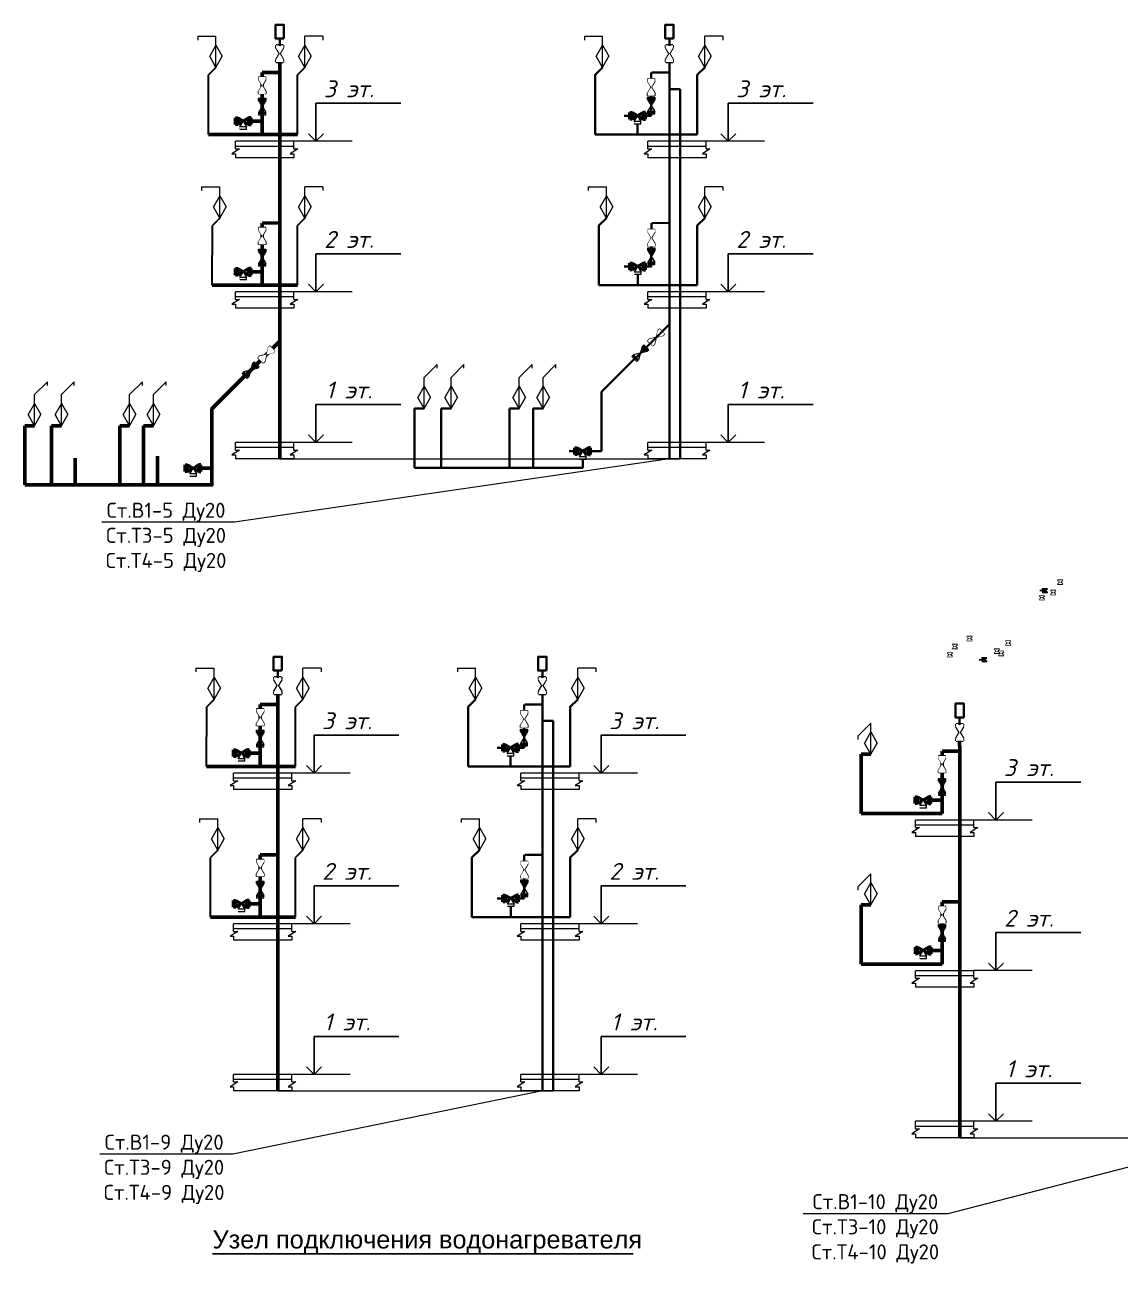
# Model space of a CAD drawing. Header units: millimetres. Extents: x -10178924 to 11692288, y -947381 to 58396.
# Drawn here: x 367963 to 386148, y -551846 to -531269 of the extents above; entities that cross this region are included whole.
import ezdxf
from ezdxf import colors
from ezdxf.entities.mleader import LeaderData, LeaderLine
from ezdxf.math import Vec2, Vec3

# ---------------------------------------------------------------- set-up
doc = ezdxf.new("R2010")
doc.units = ezdxf.units.MM
for name, color, linetype, lineweight in [('!В2', 4, 'Continuous', 35), ('!К1', 32, 'Continuous', 30), ('_К1', 30, 'Continuous', 50), ('Oborudowanie', 7, 'Continuous', 13), ('PDF _Текст', 7, 'Continuous', 5), ('ВК_В1', 5, 'Continuous', 30), ('ВК_Т3', 1, 'Continuous', 35), ('ВК_Т4', 6, 'Continuous', 35), ('МИП-M-Text', 7, 'Continuous', 0), ('Перекрытие ВК', 7, 'Continuous', 20)]:
    doc.layers.add(name, color=color, linetype=linetype, lineweight=lineweight)
for name, color, linetype in [('_надписи_вода', 7, 'Continuous'), ('PDF __В1_25_сталь', 5, 'Continuous'), ('PDF __надписи_вода', 7, 'Continuous'), ('PDF _В1_Арматура', 7, 'Continuous'), ('ВК_Выноски', 7, 'Continuous')]:
    doc.layers.add(name, color=color, linetype=linetype)
doc.styles.add('PDF Arial', font='arial.ttf')
doc.styles.add('ОЛЬГА', font='isocpeui.ttf', dxfattribs={"height": 280})
doc.styles.add('ТЕКСТ', font='arial.ttf', dxfattribs={"height": 200})

# ---------------------------------------------------------------- blocks, each defined once
blk = doc.blocks.new('A$C766B7461')
at = {"color": 0, "linetype": 'ByBlock'}
for p, q in [((0, 3), (1, 3)), ((0, 0), (0, 3)), ((1, 0), (0, 0)), ((0.5, 3), (0.5, 0)), ((6, 3), (1, 0)), ((6, 0), (1, 3)), ((1, 3), (1, 0)), ((7, 3), (6, 3)), ((6, 3), (6, 0)), ((6, 0), (7, 0)), ((6.5, 0), (6.5, 3)), ((7, 0), (7, 3))]:
    blk.add_line(p, q, dxfattribs=at)
for points in [[(0, 3), (0.5, 3), (0.5, 0), (0, 0)], [(7, 3), (6.5, 3), (6.5, 0), (7, 0)]]:
    blk.add_wipeout(points, dxfattribs=at)
blk.add_wipeout([(0.5, 3), (1, 3), (1, 0), (0.5, 0)], dxfattribs=at)
blk.add_wipeout([(1, 3), (3.5, 1.5), (1, 0)], dxfattribs=at)
blk.add_wipeout([(6.5, 3), (6, 3), (6, 0), (6.5, 0)], dxfattribs=at)
blk.add_wipeout([(6, 3), (3.5, 1.5), (6, 0)], dxfattribs=at)
blk = doc.blocks.new('A$C58A93042')
at = {"layer": 'МИП-M-Text', "ltscale": 100}
h = blk.add_hatch(color=256, dxfattribs=at)
h.dxf.hatch_style = 1
h.paths.add_polyline_path([(100, -150), (350, 0), (100, 150)])
for p, q in [((100, 150), (0, 150)), ((0, 150), (0, -150)), ((50, 150), (50, -150)), ((100, -150), (600, 150)), ((100, 150), (600, -150)), ((100, -150), (100, 150)), ((600, 150), (700, 150)), ((600, -150), (600, 150)), ((650, -150), (650, 150)), ((700, 150), (700, -150)), ((0, -150), (100, -150)), ((700, -150), (600, -150))]:
    blk.add_line(p, q, dxfattribs=at)
blk = doc.blocks.new('A$Cba312637')
for p, q in [((-111, 9), (-111, 28)), ((-111, 28), (0, 28)), ((0, 9), (-111, 9)), ((-111, -9), (-111, 9)), ((-111, 9), (0, 9)), ((0, 28), (0, 9)), ((0, 9), (0, -9)), ((0, -9), (-111, -9)), ((-56, -102), (-111, -9)), ((-111, -9), (0, -9)), ((0, -9), (-56, -102))]:
    blk.add_line(p, q)
at = {"extrusion": (0, 0, -1)}
for p, q in [((-56, -102), (-111, -195)), ((0, -195), (-111, -195)), ((-111, -195), (-111, -213)), ((-111, -195), (0, -195)), ((0, -195), (-56, -102)), ((0, -213), (0, -195)), ((0, -213), (-111, -213)), ((-111, -213), (-111, -232)), ((-111, -213), (0, -213)), ((-111, -232), (0, -232)), ((0, -232), (0, -213))]:
    blk.add_line(p, q, dxfattribs=at)
at = {"layer": 'Oborudowanie', "color": 7}
for p, q in [((-111, 28), (0, 28)), ((-111, 9), (0, 9)), ((0, 28), (0, -9)), ((0, -9), (-111, -195)), ((-111, -9), (0, -195)), ((0, -9), (-111, -9)), ((0, -195), (-111, -195)), ((0, -232), (0, -195)), ((0, -213), (-111, -213)), ((-111, -232), (0, -232))]:
    blk.add_line(p, q, dxfattribs=at)
blk = doc.blocks.new('dj plocica')
at = {"lineweight": 13}
for p, q in [((35.4, 0), (-35.4, 0)), ((-35.4, -9.2), (-35.4, 0)), ((35.4, -9.2), (35.4, 0)), ((-30.5, -9.2), (-39.8, -15.1)), ((-35.4, -5.8), (35.3, -5.8)), ((-35.4, -9.2), (-30.5, -9.2)), ((40.2, -9.2), (30.9, -15.1)), ((35.4, -9.2), (40.2, -9.2)), ((-39.8, -15.1), (-35.4, -15.1)), ((-35.4, -15.1), (-35.4, -20)), ((35.4, -20), (-35.4, -20)), ((30.9, -15.1), (35.4, -15.1)), ((35.4, -15.1), (35.4, -20))]:
    blk.add_line(p, q, dxfattribs=at)
blk = doc.blocks.new('A$C3a3dae78')
at = {"layer": 'Oborudowanie'}
for p, q in [((-301, 518), (0, 518)), ((-301, 518), (-301, 456)), ((0, 0), (0, 518)), ((0, 372), (-105, 186)), ((0, 372), (105, 186)), ((0, 0), (-105, 186)), ((0, 0), (105, 186))]:
    blk.add_line(p, q, dxfattribs=at)
blk = doc.blocks.new('_None')
blk = doc.blocks.new('Кран')
at = {"color": 0, "linetype": 'ByBlock'}
for p, q in [((232833, 50756), (232833, 50796)), ((232833, 50796), (232953, 50796)), ((232833, 50776), (232953, 50776)), ((232953, 50756), (232833, 50556)), ((232833, 50756), (232953, 50556)), ((232953, 50756), (232833, 50756)), ((232953, 50796), (232953, 50756)), ((232833, 50556), (232833, 50516)), ((232953, 50556), (232833, 50556)), ((232953, 50536), (232833, 50536)), ((232833, 50516), (232953, 50516)), ((232953, 50516), (232953, 50556))]:
    blk.add_line(p, q, dxfattribs=at)
for points in [[(232953, 50796), (232953, 50776), (232833, 50776), (232833, 50796)], [(232953, 50516), (232953, 50536), (232833, 50536), (232833, 50516)]]:
    blk.add_wipeout(points, dxfattribs=at)
blk.add_wipeout([(232953, 50536), (232953, 50556), (232833, 50556), (232833, 50536)], dxfattribs=at)
blk.add_wipeout([(232953, 50556), (232893, 50656), (232833, 50556)], dxfattribs=at)
blk.add_wipeout([(232953, 50776), (232953, 50756), (232833, 50756), (232833, 50776)], dxfattribs=at)
blk.add_wipeout([(232953, 50756), (232893, 50656), (232833, 50756)], dxfattribs=at)
blk = doc.blocks.new('Шаровой кран')
at = {"layer": 'PDF _В1_Арматура', "lineweight": 0}
for points in [[(366331, 12802), (366420, 12957), (366331, 12957)], [(366331, 12802), (366420, 12802), (366331, 12957)]]:
    blk.add_lwpolyline(points, dxfattribs=at)
blk.add_circle((366376, 12879), 23.8, dxfattribs=at)
at = {"color": 7, "lineweight": -2, "true_color": 0xffffff}
blk.add_wipeout([(366331, 12802), (366420, 12802), (366376, 12879)], dxfattribs=at).dxf.layer = '!К1'
blk.add_wipeout([(366331, 12957), (366420, 12957), (366376, 12879)], dxfattribs=at).dxf.layer = '!К1'
at = {"layer": '!К1', "transparency": 33554687}
h = blk.add_hatch(color=7, dxfattribs=at)
h.dxf.hatch_style = 1
h.paths.add_polyline_path([(366388, 12900), (366376, 12879), (366376, 12879), (366388, 12859, 0.265058), (366399, 12879, 0.265095)])
h.paths.add_polyline_path([(366388, 12900, 0.134364), (366376, 12903), (366376, 12879)])
h.paths.add_polyline_path([(366376, 12903, 0.134399), (366363, 12900), (366376, 12879), (366376, 12879)])
h.paths.add_polyline_path([(366363, 12900, 0.265058), (366352, 12879, 0.265021), (366363, 12859), (366376, 12879)])
h.paths.add_polyline_path([(366376, 12879), (366376, 12879), (366363, 12859, 0.134435), (366376, 12856)])
h.paths.add_polyline_path([(366376, 12879), (366376, 12856, 0.134399), (366388, 12859)])
blk = doc.blocks.new('Регулятор давления')
at = {"color": 7, "lineweight": -2, "true_color": 0xffffff}
blk.add_wipeout([(366194, 12885), (366279, 12885), (366236, 12958)], dxfattribs=at).dxf.layer = '!К1'
blk.add_wipeout([(366194, 13031), (366279, 13031), (366236, 12958)], dxfattribs=at).dxf.layer = '!К1'
at = {"layer": '!К1', "transparency": 33554687}
h = blk.add_hatch(color=7, dxfattribs=at)
h.dxf.hatch_style = 1
h.paths.add_polyline_path([(366231, 12967, 0.265882), (366225, 12958, 0.261073), (366231, 12948), (366231, 12948), (366236, 12958)])
h.paths.add_polyline_path([(366236, 12969, 0.133616), (366231, 12967), (366236, 12958), (366236, 12958)])
h.paths.add_polyline_path([(366242, 12967, 0.133478), (366236, 12969), (366236, 12958)])
h.paths.add_polyline_path([(366242, 12967), (366236, 12958), (366236, 12958), (366242, 12948), (366242, 12948, 0.261073), (366248, 12958, 0.266028)])
h.paths.add_polyline_path([(366236, 12958), (366236, 12948), (366242, 12948)], flags=17)
h.paths.add_polyline_path([(366236, 12958), (366236, 12958), (366231, 12948), (366236, 12948)])
h.paths.add_polyline_path([(366236, 12948), (366231, 12948), (366231, 12948, 0.133478), (366236, 12947)])
h.paths.add_polyline_path([(366242, 12948), (366242, 12948), (366236, 12948), (366236, 12947, 0.133339)])
at = {"layer": 'PDF _В1_Арматура', "lineweight": 25}
for points in [[(366194, 12885), (366279, 12885), (366194, 13031), (366279, 13031)], [(366279, 13031), (366194, 12885)], [(366152, 12958), (366225, 12958)]]:
    blk.add_lwpolyline(points, dxfattribs=at)
blk.add_circle((366236, 12958), 11.1, dxfattribs=at)
blk = doc.blocks.new('краныаывфа')
at = {"layer": '!К1', "rotation": 315}
for p in [(355974, 281626), (355800, 281350), (353947, 280865), (354613, 279899)]:
    blk.add_blockref('Шаровой кран', p, dxfattribs=at)
for p in [(355592, 281339), (354222, 280933), (353819, 280637), (354563, 280046)]:
    blk.add_blockref('Шаровой кран', p, dxfattribs=at)
for name, p in [('Регулятор давления', (355800, 281350)), ('Шаровой кран', (354787, 280175)), ('Регулятор давления', (354432, 279718))]:
    blk.add_blockref(name, p, dxfattribs=at)

msp = doc.modelspace()

# ---------------------------------------------------------------- linework, layer by layer
at = {"layer": '!В2', "color": 18, "true_color": 0x000000}
for points in [[(372264.7, -531498.8), (372125, -531498.8), (372125, -531269), (372264.7, -531269)], [(378733.5, -531498.8), (378593.8, -531498.8), (378593.8, -531269), (378733.5, -531269)], [(372232.6, -541990.1), (372092.9, -541990.1), (372092.9, -541760.3), (372232.6, -541760.3)], [(376624.9, -541990.1), (376485.2, -541990.1), (376485.2, -541760.3), (376624.9, -541760.3)], [(383552.2, -542768.6), (383412.5, -542768.6), (383412.5, -542538.7), (383552.2, -542538.7)]]:
    msp.add_lwpolyline(points, close=True, dxfattribs=at)
for p, q in [((374204, -532571.5), (372796.9, -532571.5)), ((372796.9, -533202.1), (372796.9, -532571.5)), ((381047.7, -532571.5), (379640.6, -532571.5)), ((379640.6, -533202.1), (379640.6, -532571.5)), ((372796.9, -533202.1), (372671.9, -533077.1)), ((372796.9, -533202.1), (372921.9, -533077.1)), ((379640.6, -533202.1), (379515.6, -533077.1)), ((379640.6, -533202.1), (379765.6, -533077.1)), ((374204, -535071.5), (372796.9, -535071.5)), ((372796.9, -535702.1), (372796.9, -535071.5)), ((381047.7, -535071.5), (379640.6, -535071.5)), ((379640.6, -535702.1), (379640.6, -535071.5)), ((372796.9, -535702.1), (372671.9, -535577.1)), ((372796.9, -535702.1), (372921.9, -535577.1)), ((379640.6, -535702.1), (379515.6, -535577.1)), ((379640.6, -535702.1), (379765.6, -535577.1)), ((374204, -537571.5), (372796.9, -537571.5)), ((372796.9, -538202.1), (372796.9, -537571.5)), ((381047.7, -537571.5), (379640.6, -537571.5)), ((379640.6, -538202.1), (379640.6, -537571.5)), ((372796.9, -538202.1), (372671.9, -538077.1)), ((372796.9, -538202.1), (372921.9, -538077.1)), ((379640.6, -538202.1), (379515.6, -538077.1)), ((379640.6, -538202.1), (379765.6, -538077.1)), ((374172, -543062.9), (372764.8, -543062.9)), ((372764.8, -543693.5), (372764.8, -543062.9)), ((378939.2, -543062.9), (377532, -543062.9)), ((377532, -543693.5), (377532, -543062.9)), ((372764.8, -543693.5), (372639.8, -543568.5)), ((372764.8, -543693.5), (372889.8, -543568.5)), ((377532, -543693.5), (377407, -543568.5)), ((377532, -543693.5), (377657, -543568.5)), ((385491.5, -543841.3), (384084.4, -543841.3)), ((384084.4, -544471.9), (384084.4, -543841.3)), ((384084.4, -544471.9), (383959.4, -544346.9)), ((384084.4, -544471.9), (384209.4, -544346.9)), ((374172, -545562.9), (372764.8, -545562.9)), ((372764.8, -546193.5), (372764.8, -545562.9)), ((378939.2, -545562.9), (377532, -545562.9)), ((377532, -546193.5), (377532, -545562.9)), ((372764.8, -546193.5), (372639.8, -546068.5)), ((372764.8, -546193.5), (372889.8, -546068.5)), ((377532, -546193.5), (377407, -546068.5)), ((377532, -546193.5), (377657, -546068.5)), ((385491.5, -546341.3), (384084.4, -546341.3)), ((384084.4, -546971.9), (384084.4, -546341.3)), ((384084.4, -546971.9), (383959.4, -546846.9)), ((384084.4, -546971.9), (384209.4, -546846.9)), ((374172, -548062.9), (372764.8, -548062.9)), ((372764.8, -548693.5), (372764.8, -548062.9)), ((378939.2, -548062.9), (377532, -548062.9)), ((377532, -548693.5), (377532, -548062.9)), ((372764.8, -548693.5), (372639.8, -548568.5)), ((372764.8, -548693.5), (372889.8, -548568.5)), ((377532, -548693.5), (377407, -548568.5)), ((377532, -548693.5), (377657, -548568.5)), ((385491.5, -548841.3), (384084.4, -548841.3)), ((384084.4, -549471.9), (384084.4, -548841.3)), ((384084.4, -549471.9), (383959.4, -549346.9)), ((384084.4, -549471.9), (384209.4, -549346.9))]:
    msp.add_line(p, q)
at = {"layer": 'Oborudowanie'}
for p, q in [((378080.6, -532893.2), (378191.8, -532893.2)), ((371534.5, -532980.8), (371645.7, -532980.8)), ((378083.1, -535393.2), (378194.3, -535393.2)), ((371534.5, -535480.8), (371645.7, -535480.8)), ((374594.4, -537122.9), (374807.1, -536910.2)), ((374807.1, -536971.9), (374807.1, -536910.2)), ((375040.1, -537122.9), (375252.9, -536910.2)), ((375252.9, -536971.9), (375252.9, -536910.2)), ((376171.5, -537122.9), (376384.2, -536910.2)), ((376384.2, -536971.9), (376384.2, -536910.2)), ((376566.5, -537122.9), (376779.2, -536910.2)), ((376779.2, -536971.9), (376779.2, -536910.2)), ((368125.6, -537407), (368338.3, -537194.2)), ((368338.3, -537255.9), (368338.3, -537194.2)), ((368571.3, -537407), (368784, -537194.2)), ((368784, -537255.9), (368784, -537194.2)), ((369702.7, -537407), (369915.4, -537194.2)), ((369915.4, -537255.9), (369915.4, -537194.2)), ((370097.7, -537407), (370310.4, -537194.2)), ((370310.4, -537255.9), (370310.4, -537194.2)), ((374594.4, -537640.9), (374594.4, -537122.9)), ((375040.1, -537640.9), (375040.1, -537122.9)), ((376171.5, -537640.9), (376171.5, -537122.9)), ((376566.5, -537640.9), (376566.5, -537122.9)), ((368125.6, -537925), (368125.6, -537407)), ((368571.3, -537925), (368571.3, -537407)), ((369702.7, -537925), (369702.7, -537407)), ((370097.7, -537925), (370097.7, -537407)), ((374594.4, -537269.4), (374489.4, -537455.2)), ((374594.4, -537640.9), (374489.4, -537455.2)), ((374594.4, -537269.4), (374699.4, -537455.2)), ((374594.4, -537640.9), (374699.4, -537455.2)), ((375040.1, -537269.4), (374935.1, -537455.2)), ((375040.1, -537640.9), (374935.1, -537455.2)), ((375040.1, -537269.4), (375145.1, -537455.2)), ((375040.1, -537640.9), (375145.1, -537455.2)), ((376171.5, -537269.4), (376066.5, -537455.2)), ((376171.5, -537640.9), (376066.5, -537455.2)), ((376171.5, -537269.4), (376276.5, -537455.2)), ((376171.5, -537640.9), (376276.5, -537455.2)), ((376566.5, -537269.4), (376461.5, -537455.2)), ((376566.5, -537640.9), (376461.5, -537455.2)), ((376566.5, -537269.4), (376671.5, -537455.2)), ((376566.5, -537640.9), (376671.5, -537455.2)), ((368125.6, -537553.5), (368020.6, -537739.2)), ((368125.6, -537553.5), (368230.6, -537739.2)), ((368571.3, -537553.5), (368466.3, -537739.2)), ((368571.3, -537553.5), (368676.3, -537739.2)), ((369702.7, -537553.5), (369597.7, -537739.2)), ((369702.7, -537553.5), (369807.7, -537739.2)), ((370097.7, -537553.5), (369992.7, -537739.2)), ((370097.7, -537553.5), (370202.7, -537739.2)), ((368125.6, -537925), (368020.6, -537739.2)), ((368125.6, -537925), (368230.6, -537739.2)), ((368571.3, -537925), (368466.3, -537739.2)), ((368571.3, -537925), (368676.3, -537739.2)), ((369702.7, -537925), (369597.7, -537739.2)), ((369702.7, -537925), (369807.7, -537739.2)), ((370097.7, -537925), (369992.7, -537739.2)), ((370097.7, -537925), (370202.7, -537739.2)), ((377170.6, -538459.3), (377281.7, -538459.3)), ((370701.7, -538743.3), (370812.9, -538743.3)), ((382008.2, -542862.3), (381795.5, -543075.1)), ((382008.2, -543008.8), (381903.2, -543194.6)), ((382008.2, -543380.4), (382008.2, -542862.3)), ((382008.2, -543008.8), (382113.2, -543194.6)), ((381795.5, -543136.8), (381795.5, -543075.1)), ((382008.2, -543380.4), (381903.2, -543194.6)), ((382008.2, -543380.4), (382113.2, -543194.6)), ((375972, -543384.5), (376083.2, -543384.5)), ((371502.5, -543472.1), (371613.6, -543472.1)), ((382819.5, -544250.6), (382930.7, -544250.6)), ((382008.2, -545362.3), (381795.5, -545575.1)), ((382008.2, -545880.4), (382008.2, -545362.3)), ((381795.5, -545636.8), (381795.5, -545575.1)), ((382008.2, -545508.8), (381903.2, -545694.6)), ((382008.2, -545508.8), (382113.2, -545694.6)), ((375974.5, -545884.5), (376085.7, -545884.5)), ((382008.2, -545880.4), (381903.2, -545694.6)), ((382008.2, -545880.4), (382113.2, -545694.6)), ((371502.5, -545972.1), (371613.6, -545972.1)), ((382822, -546750.6), (382933.2, -546750.6))]:
    msp.add_line(p, q, dxfattribs=at)
at = {"layer": 'PDF __В1_25_сталь', "lineweight": 53}
for p, q in [((371902.4, -532059.8), (372195.7, -532059.5)), ((371902.4, -533092.5), (371902.4, -532059.8)), ((371899.9, -532869.6), (371719.8, -532869.6)), ((371902.4, -534559.8), (372195.7, -534559.5)), ((371902.4, -535592.5), (371902.4, -534559.8)), ((371899.9, -535369.6), (371719.8, -535369.6)), ((367962.9, -538907), (367962.9, -537925)), ((368408.6, -538907), (368408.6, -537925)), ((369539.9, -538907), (369539.9, -537925)), ((369934.9, -538907), (369934.9, -537925)), ((371067.1, -538632.2), (370887, -538632.2)), ((371870.4, -542551.2), (372163.6, -542550.9)), ((371870.4, -543583.9), (371870.4, -542551.2)), ((371867.8, -543360.9), (371687.8, -543360.9)), ((381845.5, -544362.3), (381845.5, -543380.4)), ((383189.9, -543329.6), (383483.2, -543329.3)), ((383189.9, -544362.3), (383189.9, -543329.6)), ((383184.9, -544139.4), (383004.8, -544139.4)), ((371870.4, -545051.2), (372163.6, -545050.9)), ((371870.4, -546083.9), (371870.4, -545051.2)), ((371867.8, -545860.9), (371687.8, -545860.9)), ((381845.5, -546862.3), (381845.5, -545880.4)), ((383189.9, -545829.6), (383483.2, -545829.3)), ((383189.9, -546862.3), (383189.9, -545829.6)), ((383187.4, -546639.4), (383007.3, -546639.4))]:
    msp.add_line(p, q, dxfattribs=at)
for points in [[(372195.7, -538475.7), (372195.7, -532059.5)], [(371902.4, -533092.5), (371014.2, -533092.7)], [(371902.4, -533092.5), (372489.1, -533092.5)], [(371902.4, -535592.5), (371075.9, -535592.3)], [(371901.7, -535592.5), (372488.4, -535592.5)], [(372195.7, -536520.7), (371069.8, -537646.6), (371069.8, -538907), (368800.1, -538907), (368800.1, -538462)], [(367962.9, -537925), (368125.6, -537925)], [(368408.6, -537925), (368571.3, -537925)], [(369539.9, -537925), (369702.7, -537925)], [(369934.9, -537925), (370097.7, -537925)], [(370164.5, -538907), (370164.5, -538432.8)], [(368800.1, -538907), (367962.9, -538907)], [(372163.6, -548967), (372163.6, -542550.9)], [(381845.5, -543380.4), (382008.2, -543380.4)], [(383483.2, -549745.5), (383483.2, -543329.3)], [(371870.4, -543583.9), (370982.1, -543584)], [(371870.4, -543583.9), (372457, -543583.9)], [(383189.9, -544362.3), (381845.5, -544362.3)], [(381845.5, -545880.4), (382008.2, -545880.4)], [(371870.4, -546083.9), (371043.9, -546083.7)], [(371869.7, -546083.9), (372456.3, -546083.9)], [(383189.9, -546862.3), (381845.5, -546862.3)]]:
    msp.add_lwpolyline(points, dxfattribs=at)
at = {"layer": 'PDF __надписи_вода', "lineweight": 25}
msp.add_lwpolyline([(371080.9, -551674.9), (378060.2, -551674.2)], dxfattribs=at)
at = {"layer": 'ВК_В1'}
for p, q in [((371014.2, -533092.5), (371014.4, -532100.5)), ((371137, -531978), (371014.4, -532100.5)), ((372489.1, -533092.5), (372489.3, -532100.5)), ((372611.9, -531978), (372489.3, -532100.5)), ((371198.8, -534478), (371076.2, -534600.5)), ((372611.2, -534478), (372488.6, -534600.5)), ((371075.9, -535592.5), (371076.2, -534600.5)), ((372488.4, -535592.5), (372488.6, -534600.5)), ((370982.1, -543583.9), (370982.4, -542591.9)), ((371105, -542469.3), (370982.4, -542591.9)), ((372457, -543583.9), (372457.3, -542591.9)), ((372579.8, -542469.3), (372457.3, -542591.9)), ((371166.7, -544969.3), (371044.1, -545091.9)), ((372579.2, -544969.3), (372456.6, -545091.9)), ((371043.9, -546083.9), (371044.1, -545091.9)), ((372456.3, -546083.9), (372456.6, -545091.9))]:
    msp.add_line(p, q, dxfattribs=at)
at = {"layer": 'ВК_Т3', "color": 30, "true_color": 0xf26722}
for p, q in [((377432.9, -533092.5), (377433.1, -532100.5)), ((377555.7, -531978), (377433.1, -532100.5)), ((379126.8, -533092.5), (379127.1, -532100.5)), ((379249.7, -531978), (379127.1, -532100.5)), ((377617.5, -534478), (377494.9, -534600.5)), ((379249.7, -534478), (379127.1, -534600.5)), ((377494.6, -535592.5), (377494.9, -534600.5)), ((379126.8, -535592.5), (379127.1, -534600.5)), ((374431.7, -538622.9), (374431.7, -537640.9)), ((374877.4, -538622.9), (374877.4, -537640.9)), ((376008.8, -538622.9), (376008.8, -537640.9)), ((376403.8, -538622.9), (376403.8, -537640.9)), ((377226.2, -538622.9), (375269, -538622.9)), ((375324.3, -543583.9), (375324.6, -542591.9)), ((375447.2, -542469.3), (375324.6, -542591.9)), ((377018.2, -543583.9), (377018.5, -542591.9)), ((377141.1, -542469.3), (377018.5, -542591.9)), ((375508.9, -544969.3), (375386.3, -545091.9)), ((377141.1, -544969.3), (377018.5, -545091.9)), ((375386.1, -546083.9), (375386.3, -545091.9)), ((377018.2, -546083.9), (377018.5, -545091.9))]:
    msp.add_line(p, q, dxfattribs=at)
at = {"layer": 'ВК_Т3'}
for p, q in [((378359.8, -532783.2), (378361.5, -532059.8)), ((378371.3, -532059.8), (378664.5, -532059.5)), ((378362.3, -535283.2), (378364, -534559.8)), ((378371.3, -534559.8), (378664.5, -534559.5)), ((377538.6, -537362.5), (377538.6, -538348.1)), ((377538.6, -538348.1), (377355.9, -538348.1)), ((376251.2, -543274.5), (376252.9, -542551.2)), ((376262.7, -542551.2), (376555.9, -542550.9)), ((376253.7, -545774.5), (376255.4, -545051.2)), ((376262.7, -545051.2), (376555.9, -545050.9))]:
    msp.add_line(p, q, dxfattribs=at)
at = {"layer": 'ВК_Т3', "color": 30, "true_color": 0xf26722}
for points in [[(378371.3, -533092.5), (377432.9, -533092.5)], [(378371.3, -533092.5), (379126.8, -533092.5)], [(378371.3, -535592.5), (377494.6, -535592.5)], [(378371.3, -535592.5), (379126.8, -535592.5)], [(374431.7, -537640.9), (374594.4, -537640.9)], [(374877.4, -537640.9), (375040.1, -537640.9)], [(376008.8, -537640.9), (376171.5, -537640.9)], [(376403.8, -537640.9), (376566.5, -537640.9)], [(375269, -538622.9), (374431.7, -538622.9)], [(376262.7, -543583.9), (375324.3, -543583.9)], [(376262.7, -543583.9), (377018.2, -543583.9)], [(376262.7, -546083.9), (375386.1, -546083.9)], [(376262.7, -546083.9), (377018.2, -546083.9)]]:
    msp.add_lwpolyline(points, dxfattribs=at)
at = {"layer": 'ВК_Т3'}
msp.add_lwpolyline([(376555.9, -548967), (376555.9, -542550.9)], dxfattribs=at)
at = {"layer": 'ВК_Т4'}
for points in [[(378664.5, -532335.7), (378842.7, -532335.7)], [(378842.7, -538475.7), (378842.7, -532335.7)], [(376555.9, -542827.1), (376734.2, -542827.1)], [(376734.2, -548967), (376734.2, -542827.1)]]:
    msp.add_lwpolyline(points, dxfattribs=at)
at = {"layer": 'Перекрытие ВК', "ltscale": 10}
for p, q in [((373398.9, -533202.1), (372427.8, -533202.1)), ((380242.6, -533202.1), (379271.5, -533202.1)), ((373398.9, -535702.1), (372427.8, -535702.1)), ((380242.6, -535702.1), (379271.5, -535702.1)), ((373398.9, -538202.1), (372427.8, -538202.1)), ((380242.6, -538202.1), (379271.5, -538202.1)), ((373366.8, -543693.5), (372395.7, -543693.5)), ((378134, -543693.5), (377162.9, -543693.5)), ((384686.4, -544471.9), (383715.3, -544471.9)), ((373366.8, -546193.5), (372395.7, -546193.5)), ((378134, -546193.5), (377162.9, -546193.5)), ((384686.4, -546971.9), (383715.3, -546971.9)), ((373366.8, -548693.5), (372395.7, -548693.5)), ((378134, -548693.5), (377162.9, -548693.5)), ((384686.4, -549471.9), (383715.3, -549471.9))]:
    msp.add_line(p, q, dxfattribs=at)

# ---------------------------------------------------------------- block references
at = {"layer": '!В2', "color": 18, "true_color": 0x000000}
for p in [(139301.7, -582404.5), (145770.5, -582404.5), (139269.6, -592895.9), (143661.9, -592895.9), (150589.2, -593674.3)]:
    msp.add_blockref('Кран', p, dxfattribs=at)
at = {"layer": '_К1', "xscale": -1, "rotation": 270}
for p in [(378238.1, -532726.4), (371692, -532814), (371692, -535314), (378240.6, -535226.4), (377328.1, -538292.5), (370859.2, -538576.6), (376129.5, -543217.7), (371660, -543305.3), (382977, -544083.8), (371660, -545805.3), (376132, -545717.7), (382979.5, -546583.8)]:
    msp.add_blockref('A$Cba312637', p, dxfattribs=at)
at = {"layer": 'Oborudowanie'}
for p in [(371137, -531978), (377555.7, -531978), (371198.8, -534478), (377617.5, -534478), (371105, -542469.3), (375447.2, -542469.3), (371166.7, -544969.3), (375508.9, -544969.3)]:
    msp.add_blockref('A$C3a3dae78', p, dxfattribs=at)
at = {"layer": 'Oborudowanie', "xscale": -1}
for p in [(372611.9, -531978), (379249.7, -531978), (372611.2, -534478), (379249.7, -534478), (372579.8, -542469.3), (377141.1, -542469.3), (372579.2, -544969.3), (377141.1, -544969.3)]:
    msp.add_blockref('A$C3a3dae78', p, dxfattribs=at)
at = {"layer": 'Oborudowanie', "xscale": 40.00000000001819, "yscale": 40.00000000001819, "zscale": 40.00000000001819, "rotation": 44.99999999999861}
msp.add_blockref('A$C766B7461', (378386.9, -536600.4), dxfattribs=at)
at = {"layer": 'Перекрытие ВК', "ltscale": 10, "xscale": 13.65, "yscale": 13.65, "zscale": 13.65}
for p in [(371945.2, -533202.7), (378788.9, -533202.7), (371945.2, -535702.7), (378788.9, -535702.7), (371945.2, -538202.7), (378788.9, -538202.7), (371913.1, -543694), (376680.3, -543694), (383232.7, -544472.5), (371913.1, -546194), (376680.3, -546194), (383232.7, -546972.5), (371913.1, -548694), (376680.3, -548694), (383232.7, -549472.5)]:
    msp.add_blockref('dj plocica', p, dxfattribs=at)

# ---------------------------------------------------------------- texts
at = {"layer": '_надписи_вода', "char_height": 280, "width": 1580.673, "attachment_point": 2, "rotation": 0, "line_spacing_factor": 0.8, "style": 'ОЛЬГА'}
for s, insert in [('3 эт.', (373344.1, -532192)), ('3 эт.', (380187.8, -532192)), ('2 эт.', (373344.1, -534692)), ('2 эт.', (380187.8, -534692)), ('1 эт.', (373344.1, -537192)), ('1 эт.', (380187.8, -537192)), ('3 эт.', (373312.1, -542683.3)), ('3 эт.', (378079.3, -542683.3)), ('3 эт.', (384631.6, -543461.8)), ('2 эт.', (373312.1, -545183.3)), ('2 эт.', (378079.3, -545183.3)), ('2 эт.', (384631.6, -545961.8)), ('1 эт.', (373312.1, -547683.3)), ('1 эт.', (378079.3, -547683.3)), ('1 эт.', (384631.6, -548461.8))]:
    msp.add_mtext(s, dxfattribs=dict(at, insert=insert))
at = {"layer": 'PDF _Текст', "color": 7, "insert": (371080.9, -551674.2), "char_height": 299.99, "attachment_point": 7, "style": 'PDF Arial'}
msp.add_mtext('Узел подключения водонагревателя', dxfattribs=at)

# ---------------------------------------------------------------- leaders
at = {"layer": 'ВК_Выноски'}
ml = msp.add_multileader_mtext('Standard', dxfattribs=at)
ml.set_content('{\\fISOCPEUR|b0|i0|c204|p34;Ст.В\\fISOCPEUR|b0|i0|c0|p34;1-\\fISOCPEUR|b0|i0|c204|p34;9\\fISOCPEUR|b0|i0|c0|p34; \\fISOCPEUR|b0|i0|c204|p34;Ду20\\PСт.Т\\fISOCPEUR|b0|i0|c0|p34;3-\\fISOCPEUR|b0|i0|c204|p34;9 Ду20\\PСт.Т4\\fISOCPEUR|b0|i0|c0|p34;-\\fISOCPEUR|b0|i0|c204|p34;9\\fISOCPEUR|b0|i0|c0|p34; \\fISOCPEUR|b0|i0|c204|p34;Ду20}', color=256, style='ТЕКСТ')
ml.set_leader_properties(lineweight=13)
ml.set_arrow_properties(name='NONE')
ml.build(insert=Vec2(0, 0))
ml.multileader.update_dxf_attribs({"text_left_attachment_type": 6, "text_right_attachment_type": 6, "dogleg_length": 100, "arrow_head_size": 300})
ctx = ml.context
ctx.base_point, ctx.char_height, ctx.arrow_head_size, ctx.landing_gap_size, ctx.plane_origin = Vec3(369238.9, -550019.7), 250, 300, 0.09, Vec3(444026.6, -565130.4)
ctx.left_attachment, ctx.right_attachment, ctx.text_align_type = 6, 6, 1
notes = []
notes.append((ctx, [(1, (1, 1, 0), (371414, -550019.7), (-1, 0), 100, [(2, [(372163.6, -548967), (376734.2, -548967), (376555.9, -548967)], 0, [])])]))
ctx.mtext.insert, ctx.mtext.width, ctx.mtext.alignment, ctx.mtext.flow_direction = Vec3(370276.5, -549694.7), 4530.469, 2, 5
ml = msp.add_multileader_mtext('Standard', dxfattribs=at)
ml.set_content('{\\fISOCPEUR|b0|i0|c204|p34;Ст.В\\fISOCPEUR|b0|i0|c0|p34;1-\\fISOCPEUR|b0|i0|c204|p34;10\\fISOCPEUR|b0|i0|c0|p34; \\fISOCPEUR|b0|i0|c204|p34;Ду20\\PСт.Т\\fISOCPEUR|b0|i0|c0|p34;3-\\fISOCPEUR|b0|i0|c204|p34;10\\fISOCPEUR|b0|i0|c0|p34; \\fISOCPEUR|b0|i0|c204|p34;Ду20\\PСт.Т4\\fISOCPEUR|b0|i0|c0|p34;-\\fISOCPEUR|b0|i0|c204|p34;10\\fISOCPEUR|b0|i0|c0|p34; \\fISOCPEUR|b0|i0|c204|p34;Ду20}', color=256, style='ТЕКСТ')
ml.set_leader_properties(lineweight=13)
ml.set_arrow_properties(name='NONE')
ml.build(insert=Vec2(0, 0))
ml.multileader.update_dxf_attribs({"text_left_attachment_type": 6, "text_right_attachment_type": 6, "dogleg_length": 100, "arrow_head_size": 300})
ctx = ml.context
ctx.base_point, ctx.char_height, ctx.arrow_head_size, ctx.landing_gap_size, ctx.plane_origin = Vec3(380983, -551007.4), 250, 300, 0.09, Vec3(460211.2, -565891.1)
ctx.left_attachment, ctx.right_attachment, ctx.text_align_type = 6, 6, 1
notes.append((ctx, [(1, (1, 1, 0), (383283.2, -551007.4), (-1, 0), 100, [(2, [(383483.2, -549745.5), (388010.8, -549745.5), (388189, -549745.5)], 0, [])])]))
ctx.mtext.insert, ctx.mtext.width, ctx.mtext.alignment, ctx.mtext.flow_direction = Vec3(382083.1, -550682.4), 4530.469, 2, 5
for ctx, leaders in notes:
    for number, flags, end, landing, length, lines in leaders:
        leader = LeaderData()
        leader.index, (leader.has_last_leader_line, leader.has_dogleg_vector, leader.attachment_direction) = number, flags
        leader.last_leader_point, leader.dogleg_vector, leader.dogleg_length = Vec3(end), Vec3(landing), length
        for number, points, colour, breaks in lines:
            line = LeaderLine()
            line.index, line.vertices, line.color, line.breaks = number, Vec3.list(points), colors.encode_raw_color(colour), breaks
            leader.lines.append(line)
        ctx.leaders.append(leader)

# ---------------------------------------------------------------- next in the draw order: linework, layer by layer
at = {"layer": '!В2', "color": 18, "true_color": 0x000000}
for points in [[(372194.8, -531618.8), (372194.8, -531498.8)], [(378663.6, -531618.8), (378663.6, -531498.8)], [(372162.7, -542110.1), (372162.7, -541990.1)], [(376555.1, -542110.1), (376555.1, -541990.1)], [(383482.3, -542888.6), (383482.3, -542768.6)]]:
    msp.add_lwpolyline(points, dxfattribs=at)
at = {"layer": 'PDF __В1_25_сталь', "lineweight": 53}
for p, q in [((372195.7, -532059.5), (372194.8, -531888.8)), ((372163.6, -542550.9), (372162.7, -542380.1)), ((383483.2, -543329.3), (383482.3, -543158.6))]:
    msp.add_line(p, q, dxfattribs=at)
at = {"layer": 'ВК_Т3'}
for p, q in [((378664.5, -532059.5), (378663.6, -531888.8)), ((378664.5, -536236.6), (377538.6, -537362.5)), ((376555.9, -542550.9), (376555.1, -542380.1))]:
    msp.add_line(p, q, dxfattribs=at)
msp.add_lwpolyline([(378664.5, -538475.7), (378664.5, -532059.5)], dxfattribs=at)

# ---------------------------------------------------------------- next in the draw order: block references
at = {"layer": 'Oborudowanie'}
for name, p, xscale, yscale, zscale, rotation in [('A$C766B7461', (371963.7, -532415.8), 40.00000000001819, 40.00000000001819, 40.00000000001819, 89.99999999999997), ('A$C766B7461', (378421.5, -532445.7), 40.00000000001819, 40.00000000001819, 40.00000000001819, 89.99999999999997), ('A$C766B7461', (371963.7, -534915.8), 40.00000000001819, 40.00000000001819, 40.00000000001819, 89.99999999999997), ('A$C766B7461', (378424, -534945.7), 40.00000000001819, 40.00000000001819, 40.00000000001819, 89.99999999999997), ('A$C766B7461', (371918, -536884.4), 40.00000000001819, 40.00000000001819, 40.00000000001819, 44.99999999999861), ('A$C58A93042', (378279.1, -536621.5), -0.3951031289679431, 0.3951031289679431, 0.3951031289679429, 44.99999999999856), ('A$C766B7461', (371931.6, -542907.2), 40.00000000001819, 40.00000000001819, 40.00000000001819, 89.99999999999997), ('A$C766B7461', (376312.9, -542937.1), 40.00000000001819, 40.00000000001819, 40.00000000001819, 89.99999999999997), ('A$C766B7461', (383248.7, -543685.6), 40.00000000001819, 40.00000000001819, 40.00000000001819, 89.99999999999997), ('A$C766B7461', (371931.6, -545407.2), 40.00000000001819, 40.00000000001819, 40.00000000001819, 89.99999999999997), ('A$C766B7461', (376315.4, -545437.1), 40.00000000001819, 40.00000000001819, 40.00000000001819, 89.99999999999997), ('A$C766B7461', (383251.2, -546185.6), 40.00000000001819, 40.00000000001819, 40.00000000001819, 89.99999999999997)]:
    msp.add_blockref(name, p, dxfattribs=dict(at, xscale=xscale, yscale=yscale, zscale=zscale, rotation=rotation))

# ---------------------------------------------------------------- next in the draw order: wipeouts: each hides what was drawn before it
for points in [[(378191.8, -532911.7), (378191.8, -532893.2), (378080.6, -532893.2), (378080.6, -532911.7)], [(371645.7, -532999.3), (371645.7, -532980.8), (371534.5, -532980.8), (371534.5, -532999.3)], [(378194.3, -535411.7), (378194.3, -535393.2), (378083.1, -535393.2), (378083.1, -535411.7)], [(371645.7, -535499.3), (371645.7, -535480.8), (371534.5, -535480.8), (371534.5, -535499.3)], [(377281.7, -538477.8), (377281.7, -538459.3), (377170.6, -538459.3), (377170.6, -538477.8)], [(376083.2, -543403), (376083.2, -543384.5), (375972, -543384.5), (375972, -543403)], [(371613.6, -543490.7), (371613.6, -543472.1), (371502.5, -543472.1), (371502.5, -543490.7)], [(382930.7, -544269.1), (382930.7, -544250.6), (382819.5, -544250.6), (382819.5, -544269.1)], [(376085.7, -545903), (376085.7, -545884.5), (375974.5, -545884.5), (375974.5, -545903)], [(371613.6, -545990.7), (371613.6, -545972.1), (371502.5, -545972.1), (371502.5, -545990.7)], [(382933.2, -546769.1), (382933.2, -546750.6), (382822, -546750.6), (382822, -546769.1)]]:
    msp.add_wipeout(points).dxf.layer = 'Oborudowanie'

# ---------------------------------------------------------------- next in the draw order: block references
at = {"layer": 'Oborudowanie', "xscale": -0.3951031289679431, "yscale": 0.3951031289679431, "zscale": 0.3951031289679429}
for p, rotation in [((371902.4, -532487), 89.99999999999993), ((378360.2, -532472.5), 89.99999999999993), ((378362.7, -534974), 89.99999999999993), ((371902.4, -534995.4), 89.99999999999993), ((371810.3, -536905.5), 44.99999999999856), ((371870.4, -542978.3), 89.99999999999993), ((376251.6, -542963.9), 89.99999999999993), ((383189.9, -543781.1), 89.99999999999993), ((376254.1, -545465.4), 89.99999999999993), ((371870.4, -545486.7), 89.99999999999993), ((383189.9, -546207.7), 89.99999999999993)]:
    msp.add_blockref('A$C58A93042', p, dxfattribs=dict(at, rotation=rotation))

# ---------------------------------------------------------------- next in the draw order: wipeouts: each hides what was drawn before it
for points in [[(378191.8, -532893.2), (378191.8, -532874.6), (378080.6, -532874.6), (378080.6, -532893.2)], [(371645.7, -532980.8), (371645.7, -532962.2), (371534.5, -532962.2), (371534.5, -532980.8)], [(378194.3, -535393.2), (378194.3, -535374.6), (378083.1, -535374.6), (378083.1, -535393.2)], [(371645.7, -535480.8), (371645.7, -535462.2), (371534.5, -535462.2), (371534.5, -535480.8)], [(377281.7, -538459.3), (377281.7, -538440.8), (377170.6, -538440.8), (377170.6, -538459.3)], [(376083.2, -543384.5), (376083.2, -543366), (375972, -543366), (375972, -543384.5)], [(371613.6, -543472.1), (371613.6, -543453.6), (371502.5, -543453.6), (371502.5, -543472.1)], [(382930.7, -544250.6), (382930.7, -544232), (382819.5, -544232), (382819.5, -544250.6)], [(376085.7, -545884.5), (376085.7, -545866), (375974.5, -545866), (375974.5, -545884.5)], [(371613.6, -545972.1), (371613.6, -545953.6), (371502.5, -545953.6), (371502.5, -545972.1)], [(382933.2, -546750.6), (382933.2, -546732), (382822, -546732), (382822, -546750.6)]]:
    msp.add_wipeout(points).dxf.layer = 'Oborudowanie'

# ---------------------------------------------------------------- next in the draw order: wipeouts: each hides what was drawn before it
for points in [[(371645.7, -532962.2), (371590.1, -532869.6), (371534.5, -532962.2)], [(378191.8, -532874.6), (378136.2, -532782), (378080.6, -532874.6)], [(371645.7, -535462.2), (371590.1, -535369.6), (371534.5, -535462.2)], [(378194.3, -535374.6), (378138.7, -535282), (378083.1, -535374.6)], [(377281.7, -538440.8), (377226.2, -538348.1), (377170.6, -538440.8)], [(371613.6, -543453.6), (371558, -543360.9), (371502.5, -543453.6)], [(376083.2, -543366), (376027.6, -543273.3), (375972, -543366)], [(382930.7, -544232), (382875.1, -544139.4), (382819.5, -544232)], [(371613.6, -545953.6), (371558, -545860.9), (371502.5, -545953.6)], [(376085.7, -545866), (376030.1, -545773.3), (375974.5, -545866)], [(382933.2, -546732), (382877.6, -546639.4), (382822, -546732)]]:
    msp.add_wipeout(points).dxf.layer = 'Oborudowanie'

# ---------------------------------------------------------------- next in the draw order: linework, layer by layer
at = {"layer": 'Oborudowanie'}
for points in [[(371534.5, -532999.3), (371645.7, -532999.3), (371645.7, -532962.2), (371534.5, -532962.2), (371590.1, -532869.6), (371645.7, -532962.2)], [(378080.6, -532911.7), (378191.8, -532911.7), (378191.8, -532874.6), (378080.6, -532874.6), (378136.2, -532782), (378191.8, -532874.6)], [(371534.5, -535499.3), (371645.7, -535499.3), (371645.7, -535462.2), (371534.5, -535462.2), (371590.1, -535369.6), (371645.7, -535462.2)], [(378083.1, -535411.7), (378194.3, -535411.7), (378194.3, -535374.6), (378083.1, -535374.6), (378138.7, -535282), (378194.3, -535374.6)], [(377170.6, -538477.8), (377281.7, -538477.8), (377281.7, -538440.8), (377170.6, -538440.8), (377226.2, -538348.1), (377281.7, -538440.8)], [(371502.5, -543490.7), (371613.6, -543490.7), (371613.6, -543453.6), (371502.5, -543453.6), (371558, -543360.9), (371613.6, -543453.6)], [(375972, -543403), (376083.2, -543403), (376083.2, -543366), (375972, -543366), (376027.6, -543273.3), (376083.2, -543366)], [(382819.5, -544269.1), (382930.7, -544269.1), (382930.7, -544232), (382819.5, -544232), (382875.1, -544139.4), (382930.7, -544232)], [(371502.5, -545990.7), (371613.6, -545990.7), (371613.6, -545953.6), (371502.5, -545953.6), (371558, -545860.9), (371613.6, -545953.6)], [(375974.5, -545903), (376085.7, -545903), (376085.7, -545866), (375974.5, -545866), (376030.1, -545773.3), (376085.7, -545866)], [(382822, -546769.1), (382933.2, -546769.1), (382933.2, -546732), (382822, -546732), (382877.6, -546639.4), (382933.2, -546732)]]:
    msp.add_lwpolyline(points, dxfattribs=at)
at = {"layer": 'ВК_Т3', "color": 5}
for p, q in [((378006.5, -532783.2), (377910.9, -532782)), ((378009, -535283.2), (377913.4, -535282)), ((377096.4, -538349.4), (377000.9, -538348.1)), ((375897.9, -543274.6), (375802.3, -543273.3)), ((375900.4, -545774.6), (375804.8, -545773.3))]:
    msp.add_line(p, q, dxfattribs=at)
at = {"layer": 'ВК_Т3', "color": 30, "true_color": 0xf26722}
for p, q in [((378136.2, -533092.6), (378136.2, -532911.7)), ((378138.7, -535592.6), (378138.7, -535411.7)), ((376027.6, -543583.9), (376027.6, -543403)), ((376030.1, -546083.9), (376030.1, -545903))]:
    msp.add_line(p, q, dxfattribs=at)
at = {"layer": 'ВК_Т3'}
for p, q in [((378361.5, -532783.2), (378265.9, -532782)), ((378364, -535283.2), (378268.4, -535282)), ((376252.9, -543274.6), (376157.3, -543273.3)), ((376255.4, -545774.6), (376159.8, -545773.3))]:
    msp.add_line(p, q, dxfattribs=at)
at = {"layer": 'ВК_Т3', "color": 30, "true_color": 0xf26722}
msp.add_lwpolyline([(377226.2, -538477.8), (377226.2, -538622.9)], dxfattribs=at)

# ---------------------------------------------------------------- next in the draw order: leaders
at = {"layer": 'ВК_Выноски'}
ml = msp.add_multileader_mtext('Standard', dxfattribs=at)
ml.set_content('{\\fISOCPEUR|b0|i0|c204|p34;Ст.В\\fISOCPEUR|b0|i0|c0|p34;1-\\fISOCPEUR|b0|i0|c204|p34;5\\fISOCPEUR|b0|i0|c0|p34; \\fISOCPEUR|b0|i0|c204|p34;Ду20\\PСт.Т\\fISOCPEUR|b0|i0|c0|p34;3-\\fISOCPEUR|b0|i0|c204|p34;5 Ду20\\PСт.Т4\\fISOCPEUR|b0|i0|c0|p34;-\\fISOCPEUR|b0|i0|c204|p34;5\\fISOCPEUR|b0|i0|c0|p34; \\fISOCPEUR|b0|i0|c204|p34;Ду20}', color=256, style='ТЕКСТ')
ml.set_leader_properties(lineweight=13)
ml.set_arrow_properties(name='NONE')
ml.build(insert=Vec2(0, 0))
ml.multileader.update_dxf_attribs({"text_left_attachment_type": 6, "text_right_attachment_type": 6, "dogleg_length": 100, "arrow_head_size": 300})
ctx = ml.context
ctx.base_point, ctx.char_height, ctx.arrow_head_size, ctx.landing_gap_size, ctx.plane_origin = Vec3(369270.9, -539528.4), 250, 300, 0.09, Vec3(444058.7, -554639.1)
ctx.left_attachment, ctx.right_attachment, ctx.text_align_type = 6, 6, 1
notes = []
notes.append((ctx, [(1, (1, 1, 0), (371446.1, -539528.4), (-1, 0), 100, [(2, [(372195.7, -538475.7), (378842.7, -538475.7), (378664.5, -538475.7)], 0, [])])]))
ctx.mtext.insert, ctx.mtext.width, ctx.mtext.alignment, ctx.mtext.flow_direction = Vec3(370308.5, -539203.4), 4530.469, 2, 5
for ctx, leaders in notes:
    for number, flags, end, landing, length, lines in leaders:
        leader = LeaderData()
        leader.index, (leader.has_last_leader_line, leader.has_dogleg_vector, leader.attachment_direction) = number, flags
        leader.last_leader_point, leader.dogleg_vector, leader.dogleg_length = Vec3(end), Vec3(landing), length
        for number, points, colour, breaks in lines:
            line = LeaderLine()
            line.index, line.vertices, line.color, line.breaks = number, Vec3.list(points), colors.encode_raw_color(colour), breaks
            leader.lines.append(line)
        ctx.leaders.append(leader)

# ---------------------------------------------------------------- next in the draw order: wipeouts: each hides what was drawn before it
msp.add_wipeout([(370812.9, -538761.9), (370812.9, -538743.3), (370701.7, -538743.3), (370701.7, -538761.9)]).dxf.layer = 'Oborudowanie'

# ---------------------------------------------------------------- next in the draw order: wipeouts: each hides what was drawn before it
msp.add_wipeout([(370812.9, -538743.3), (370812.9, -538724.8), (370701.7, -538724.8), (370701.7, -538743.3)]).dxf.layer = 'Oborudowanie'

# ---------------------------------------------------------------- next in the draw order: wipeouts: each hides what was drawn before it
msp.add_wipeout([(370812.9, -538724.8), (370757.3, -538632.2), (370701.7, -538724.8)]).dxf.layer = 'Oborudowanie'

# ---------------------------------------------------------------- next in the draw order: linework, layer by layer
at = {"layer": 'Oborudowanie'}
msp.add_lwpolyline([(370701.7, -538761.9), (370812.9, -538761.9), (370812.9, -538724.8), (370701.7, -538724.8), (370757.3, -538632.2), (370812.9, -538724.8)], dxfattribs=at)

# ---------------------------------------------------------------- next in the draw order: block references
at = {"layer": '!К1', "yscale": 0.4142, "rotation": 22.5}
msp.add_blockref('краныаывфа', (-265460, -789857.7), dxfattribs=at)

doc.saveas('drawing.dxf')
